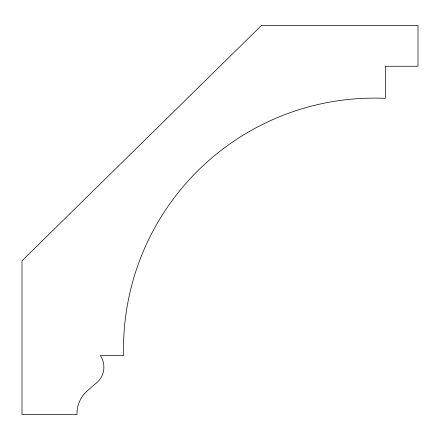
<?xml version="1.0" encoding="UTF-8"?>
<svg xmlns="http://www.w3.org/2000/svg" width="440" height="440" viewBox="0 0 440 440"><rect width="100%" height="100%" fill="white"/><g stroke="black" fill="none" stroke-linecap="round" stroke-linejoin="round"><path stroke-width="0.66" d="M261.514 25.427L22 260.794L22 414.574L76.989 414.574A30.289 30.289 0 0 1 87.83 390.412L94.55 384.439A20.68 20.68 0 0 0 100.314 355.542L123.613 355.542A250.861 250.861 0 0 1 385.341 98.346L385.341 66.248L418 66.248L418 25.427L261.514 25.427"/></g></svg>
